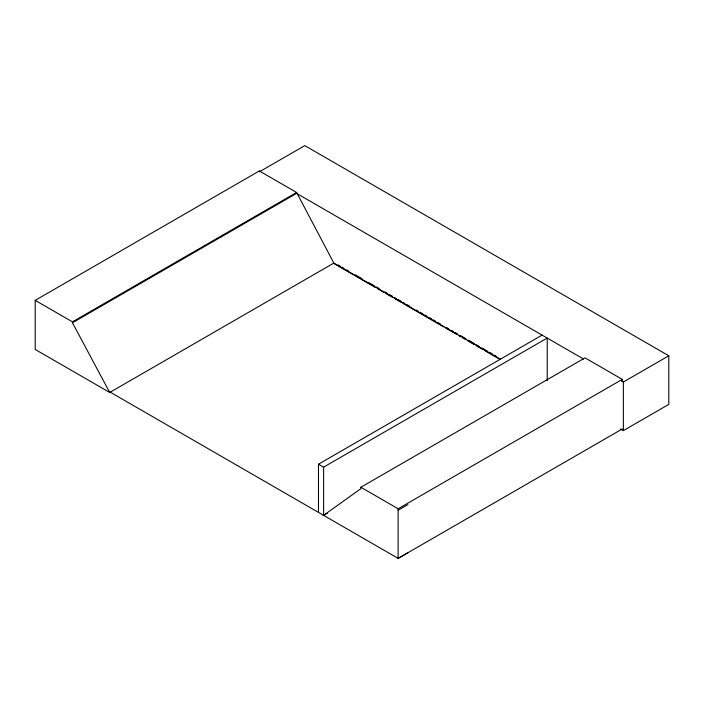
<?xml version="1.0" encoding="UTF-8"?>
<svg xmlns="http://www.w3.org/2000/svg" width="704" height="704" viewBox="0 0 704 704"><rect width="100%" height="100%" fill="white"/><g stroke="black" fill="none" stroke-linecap="round" stroke-linejoin="round"><path stroke-width="1.06" d="M110.299 392.207L109.771 392.506L35.2 349.457L35.2 300.353L259.336 170.949L296.595 192.456L333.854 263.076L500.544 359.313M260.278 171.31L304.779 145.622L668.8 355.784L668.8 404.378L623.357 430.619L620.506 428.974M35.2 300.353L72.459 321.86L296.595 192.456M407.933 552.781L398.13 558.378L110.255 392.172L109.718 392.48L72.459 322.775L296.595 193.371L583.528 359.031M109.718 392.48L333.854 263.076M318.481 512.389L318.481 464.2L542.089 335.104M318.481 464.2L323.611 467.157L547.219 338.061L547.219 380.776M323.611 467.157L323.611 515.354L360.87 488.673L360.87 487.256L585.006 357.852L622.266 379.368L622.266 381.524M323.083 515.662L327.413 513.154M360.87 487.256L398.13 508.772L622.266 379.368M621.456 380.926L623.357 382.026L668.8 355.784M622.266 428.974L398.13 558.378L398.13 508.772M398.13 510.189L407.933 504.592M338.193 264.968L340.102 266.068M342.003 267.168L343.913 268.268M346.764 269.922L348.674 271.022M355.335 274.868L362.006 278.722M368.676 282.568L374.387 285.868M376.297 286.968L379.148 288.614M384.868 291.914L387.728 293.568M389.629 294.668L392.489 296.314M394.39 297.414L396.299 298.514M398.2 299.614L401.06 301.268M402.961 302.368L404.87 303.468M406.771 304.568L409.631 306.214M416.302 310.059L418.202 311.159M420.112 312.259L422.963 313.914M424.873 315.014L426.774 316.114M429.634 317.759L431.534 318.859M433.444 319.959L435.345 321.059M438.205 322.714L440.114 323.814M446.776 327.659L448.686 328.759M451.537 330.414L453.446 331.514M455.347 332.614L457.257 333.714M460.117 335.359L465.828 338.659M468.688 340.305L474.399 343.605M476.309 344.705L479.16 346.359M482.02 348.005L487.731 351.305M489.641 352.405L492.501 354.059M494.402 355.159L496.311 356.259M333.643 263.358L375.434 287.487M377.335 288.578L383.988 292.424M385.889 293.515L392.533 297.352M394.434 298.452L401.086 302.289M402.978 303.389L443.828 326.973M445.729 328.064L457.125 334.646M459.026 335.746L460.926 336.838M462.827 337.938L465.678 339.583M467.57 340.683L474.223 344.52M476.124 345.62L482.777 349.457M484.669 350.548L499.866 359.33M623.357 382.026L623.357 430.619M259.336 170.949L259.336 171.855M72.459 321.86L72.459 322.775"/></g></svg>
